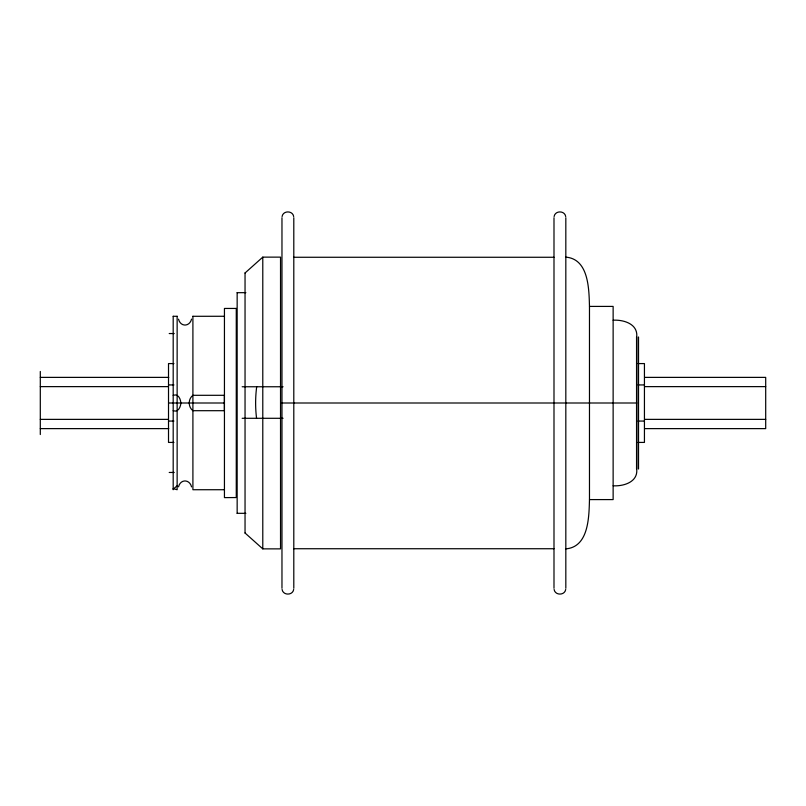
<?xml version="1.0" encoding="UTF-8"?>
<svg xmlns="http://www.w3.org/2000/svg" width="806" height="806" viewBox="0 0 806 806"><rect width="100%" height="100%" fill="white"/><g stroke="black" fill="none" stroke-linecap="round" stroke-linejoin="round"><path stroke-width="1.21" d="M565.822 257.134C588.763 259.008 588.974 288.981 589.478 306.411L589.478 499.589C588.974 517.019 588.763 546.992 565.822 548.866M282.09 216.522C283.027 210.376 292.769 210.396 293.686 216.542M554.115 216.522C555.052 210.376 564.794 210.396 565.711 216.542M293.686 589.458C292.769 595.604 283.027 595.624 282.09 589.478M565.711 589.458C564.794 595.604 555.052 595.624 554.115 589.478M191.566 319.105C189.652 326.944 180.463 327.095 178.519 319.176M178.519 486.824C180.463 478.905 189.652 479.056 191.566 486.895M245.044 272.992L262.786 257.134L280.528 257.134L280.528 548.866L262.786 548.866L245.044 533.008M173.189 489.182L177.139 485.786M613.134 485.786C623.109 486.411 637.425 482.411 636.79 470.019L636.79 335.981C637.425 323.589 623.109 319.589 613.134 320.214M237.155 292.689L245.87 292.659M293.797 257.265L553.994 257.265M589.478 306.411L613.134 306.411L613.134 499.589L589.478 499.589M192.906 316.295L224.441 316.274M173.189 316.295L177.139 316.295M169.21 333.543L174.227 333.543M173.935 363.577L168.514 363.577L168.514 442.423L173.935 442.423M638.03 363.577L644.437 363.577L644.437 442.423L638.03 442.423M40.3 377.379L168.756 377.379M644.8 377.379L765.7 377.379L765.7 428.621L644.8 428.621M168.514 384.936L173.935 384.936M638.03 384.936L644.437 384.936M40.3 386.628L168.424 386.628M242.163 386.759L283.057 386.759M644.961 386.628L765.7 386.628M173.189 395.303C178.287 393.348 180.675 399.111 180.826 403A5.914 3.98 -90 0 1 180.846 403.756C180.272 407.433 178.076 412.622 173.189 410.697M224.421 395.303L192.906 395.303C188.01 399.03 188.02 406.939 192.906 410.697L224.421 410.697M169.21 403L224.4 403M281.989 403L636.79 403M242.163 418.294L283.057 418.294M40.3 419.372L168.424 419.372M644.961 419.372L765.7 419.372M168.514 421.064L173.935 421.064M638.03 421.064L644.437 421.064M40.3 428.621L168.756 428.621M169.21 472.457L174.227 472.457M224.441 489.726L192.906 489.726L192.906 316.264M293.797 548.735L553.994 548.735M237.155 513.311L245.87 513.341M173.189 488.617L177.139 489.726L177.139 316.264M638.523 336.968L638.523 469.032M636.549 336.968L636.549 469.032M565.822 217.711L565.822 588.289M553.994 217.711L553.994 588.289M293.797 217.711L293.797 588.289M281.969 217.711L281.969 588.289M262.786 257.134L262.786 548.866M245.044 272.902L245.044 533.098M237.155 292.608L237.155 513.392M224.4 395.131L224.4 410.869M173.189 316.264L173.189 489.736M40.3 371.465L40.3 434.535M256.56 418.294A125.736 125.736 0 0 1 256.681 386.759M236.269 308.446L224.441 308.446L224.441 497.614L236.269 497.554L236.269 308.386"/></g></svg>
